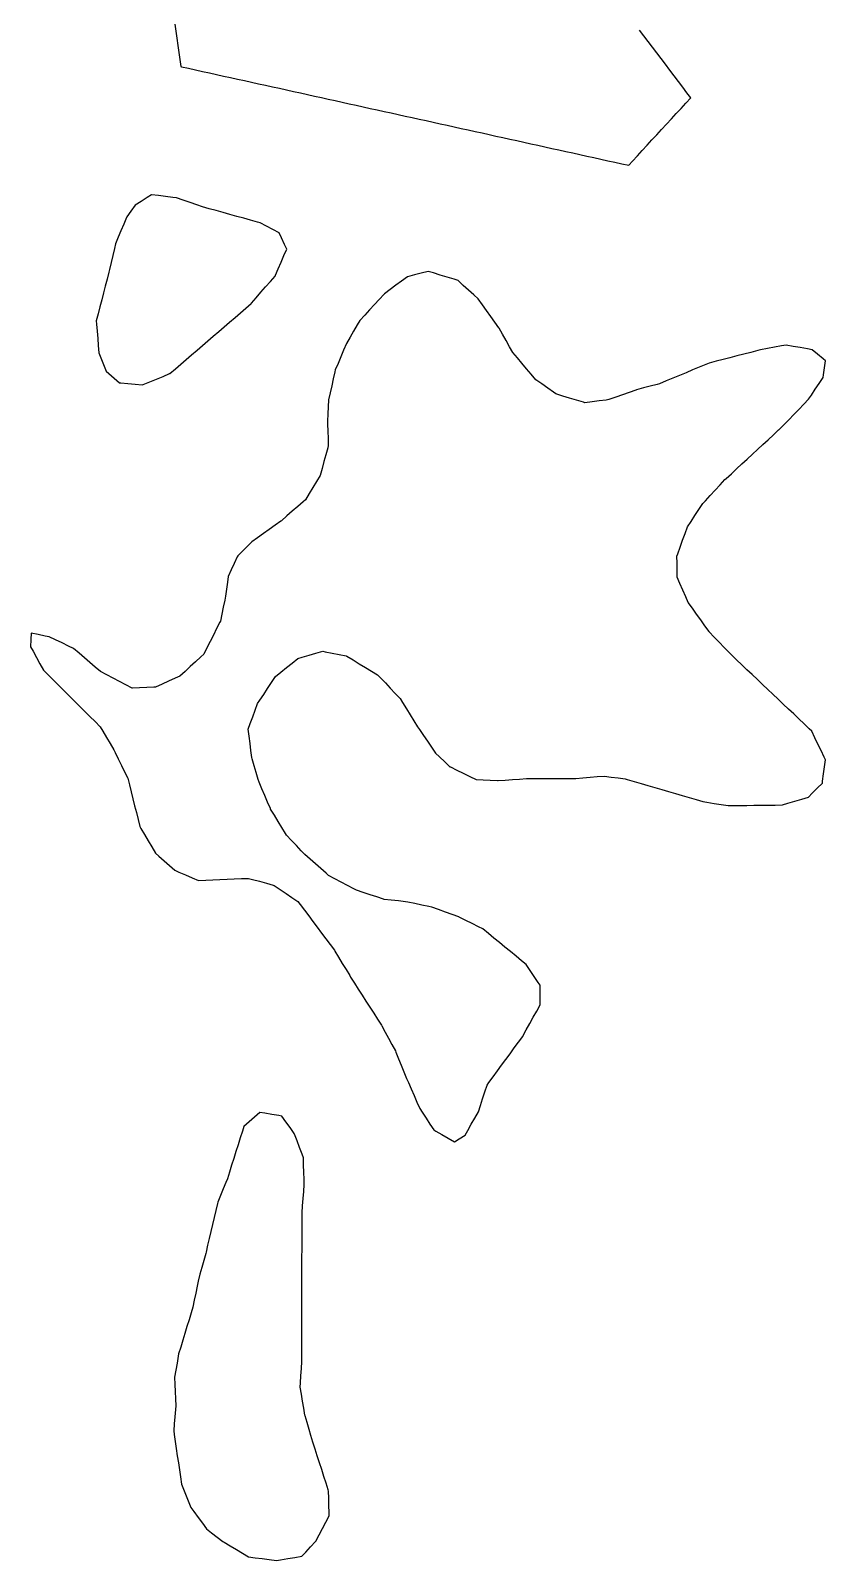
# Model space of a CAD drawing. Header units: millimetres. Extents: x 32 to 3054, y 42 to 5568.
# Drawn here: x 1979.7 to 2090.8, y 1234.6 to 1448.4 of the extents above; entities that cross this region are included whole.
import ezdxf

# ---------------------------------------------------------------- set-up
doc = ezdxf.new("R2010")
doc.units = ezdxf.units.MM
for name, color, linetype in [('ALL_ISLANDS', 7, 'Continuous'), ('OUTLINE_ISLAND_01', 7, 'Continuous'), ('OUTLINE_ISLAND_02', 7, 'Continuous'), ('OUTLINE_ISLAND_19', 7, 'Continuous'), ('OUTLINE_ISLAND_32', 7, 'Continuous')]:
    doc.layers.add(name, color=color, linetype=linetype)

msp = doc.modelspace()

# ---------------------------------------------------------------- linework, layer by layer
at = {"layer": 'ALL_ISLANDS'}
msp.add_lwpolyline([(1999.8713, 1449.3529), (2000.0115, 1448.3628), (2000.1517, 1447.3727), (2000.2919, 1446.3825), (2000.4321, 1445.3924), (2000.5723, 1444.4023), (2000.7125, 1443.4122), (2000.802, 1443.3924), (2001.7786, 1443.1773), (2002.7552, 1442.9621), (2003.7317, 1442.7469), (2004.7083, 1442.5317), (2005.6849, 1442.3166), (2006.6615, 1442.1014), (2007.638, 1441.8862), (2008.6146, 1441.671), (2009.5912, 1441.4558), (2010.5678, 1441.2407), (2011.5443, 1441.0255), (2012.5209, 1440.8103), (2013.4975, 1440.5951), (2014.4741, 1440.3799), (2015.4506, 1440.1648), (2016.4272, 1439.9496), (2017.4038, 1439.7344), (2018.3804, 1439.5192), (2019.3569, 1439.3041), (2020.3335, 1439.0889), (2021.3101, 1438.8737), (2022.2867, 1438.6585), (2023.2632, 1438.4433), (2024.2398, 1438.2282), (2025.2164, 1438.013), (2026.193, 1437.7978), (2027.1695, 1437.5826), (2028.1461, 1437.3675), (2029.1227, 1437.1523), (2030.0993, 1436.9371), (2031.0758, 1436.7219), (2032.0524, 1436.5067), (2033.029, 1436.2916), (2034.0056, 1436.0764), (2034.9821, 1435.8612), (2035.9587, 1435.646), (2036.9353, 1435.4308), (2037.9119, 1435.2157), (2038.8884, 1435.0005), (2039.865, 1434.7853), (2040.8416, 1434.5701), (2041.8182, 1434.355), (2042.7947, 1434.1398), (2043.7713, 1433.9246), (2044.7479, 1433.7094), (2045.7245, 1433.4942), (2046.701, 1433.2791), (2047.6776, 1433.0639), (2048.6542, 1432.8487), (2049.6308, 1432.6335), (2050.6073, 1432.4183), (2051.5839, 1432.2032), (2052.5605, 1431.988), (2053.5371, 1431.7728), (2054.5136, 1431.5576), (2055.4902, 1431.3425), (2056.4668, 1431.1273), (2057.4434, 1430.9121), (2058.4199, 1430.6969), (2059.3965, 1430.4817), (2060.3731, 1430.2666), (2061.3497, 1430.0514), (2062.3262, 1429.8362), (2063.3028, 1429.621), (2063.8481, 1430.2147), (2064.5246, 1430.9512), (2065.2011, 1431.6877), (2065.8775, 1432.4242), (2066.554, 1433.1606), (2067.2304, 1433.8971), (2067.9069, 1434.6336), (2068.5834, 1435.3701), (2069.2598, 1436.1066), (2069.9363, 1436.843), (2070.6127, 1437.5795), (2071.2892, 1438.316), (2071.9657, 1439.0525), (2071.4462, 1439.7415), (2070.8442, 1440.54), (2070.2422, 1441.3385), (2069.6402, 1442.137), (2069.0382, 1442.9355), (2068.4362, 1443.734), (2067.8342, 1444.5325), (2067.2322, 1445.331), (2066.6302, 1446.1295), (2066.0282, 1446.9279), (2065.4262, 1447.7264), (2064.8242, 1448.5249)], dxfattribs=at)
for points in [[(2014.4453, 1420.173), (2013.5604, 1420.6388), (2012.6755, 1421.1045), (2011.7906, 1421.5702), (2011.4115, 1421.6757), (2010.4481, 1421.9436), (2009.4846, 1422.2115), (2008.5212, 1422.4795), (2007.5578, 1422.7474), (2006.5943, 1423.0153), (2005.6309, 1423.2833), (2004.6674, 1423.5512), (2003.704, 1423.8191), (2002.9319, 1424.0853), (2001.9866, 1424.4113), (2001.0412, 1424.7373), (2000.0958, 1425.0632), (1999.5569, 1425.1321), (1998.565, 1425.2589), (1997.5731, 1425.3858), (1996.5811, 1425.5126), (1995.9748, 1425.122), (1995.1341, 1424.5805), (1994.2934, 1424.039), (1993.7146, 1423.2299), (1993.1329, 1422.4165), (1993.0944, 1422.3239), (1992.7108, 1421.4004), (1992.3272, 1420.4769), (1991.9436, 1419.5534), (1991.5601, 1418.6299), (1991.4087, 1417.977), (1991.1828, 1417.0028), (1990.9569, 1416.0287), (1990.7311, 1415.0545), (1990.6326, 1414.6752), (1990.3814, 1413.7073), (1990.1302, 1412.7394), (1989.8789, 1411.7714), (1989.6277, 1410.8035), (1989.3764, 1409.8356), (1989.1252, 1408.8677), (1988.874, 1407.8997), (1988.9132, 1407.41), (1988.9931, 1406.4132), (1989.073, 1405.4164), (1989.1529, 1404.4196), (1989.2328, 1403.4228), (1989.5171, 1402.6913), (1989.8793, 1401.7592), (1990.2415, 1400.8272), (1990.6158, 1400.5092), (1991.378, 1399.8618), (1992.1401, 1399.2144), (1992.3032, 1399.1992), (1993.2989, 1399.1062), (1994.2945, 1399.0131), (1995.2902, 1398.9201), (1995.4287, 1398.977), (1996.3535, 1399.3573), (1997.2784, 1399.7376), (1998.2033, 1400.1179), (1999.1281, 1400.4981), (1999.1716, 1400.5355), (1999.9295, 1401.1879), (2000.6874, 1401.8402), (2001.4454, 1402.4926), (2002.2033, 1403.1449), (2002.9612, 1403.7973), (2003.7191, 1404.4496), (2004.477, 1405.102), (2005.235, 1405.7543), (2005.9929, 1406.4066), (2006.7508, 1407.059), (2007.5087, 1407.7113), (2008.2666, 1408.3637), (2009.0246, 1409.016), (2009.7825, 1409.6684), (2010.5404, 1410.3207), (2010.579, 1410.365), (2011.2363, 1411.1186), (2011.8936, 1411.8722), (2012.5509, 1412.6259), (2013.2082, 1413.3795), (2013.8655, 1414.1331), (2013.9126, 1414.2411), (2014.3125, 1415.1577), (2014.7123, 1416.0743), (2015.1122, 1416.9909), (2015.512, 1417.9075), (2015.2022, 1418.5655), (2014.7762, 1419.4703)], [(2035.2734, 1414.798), (2034.3058, 1414.5456), (2033.3382, 1414.2932), (2032.3706, 1414.0408), (2032.3646, 1414.0364), (2031.5598, 1413.4429), (2030.755, 1412.8494), (2029.9502, 1412.2558), (2029.1454, 1411.6623), (2029.1066, 1411.6202), (2028.4286, 1410.8851), (2027.7507, 1410.15), (2027.0727, 1409.4149), (2026.3947, 1408.6798), (2025.7168, 1407.9447), (2025.3511, 1407.3173), (2024.8475, 1406.4533), (2024.344, 1405.5894), (2023.8404, 1404.7254), (2023.8321, 1404.7056), (2023.4449, 1403.7837), (2023.0576, 1402.8617), (2022.6704, 1401.9397), (2022.2832, 1401.0177), (2022.2215, 1400.7458), (2022.0002, 1399.7706), (2021.7789, 1398.7954), (2021.5577, 1397.8201), (2021.3364, 1396.8449), (2021.2888, 1395.8661), (2021.2403, 1394.8673), (2021.1918, 1393.8685), (2021.2065, 1393.4398), (2021.2406, 1392.4404), (2021.2748, 1391.441), (2021.309, 1390.4416), (2021.222, 1390.1246), (2020.9572, 1389.1603), (2020.6924, 1388.196), (2020.4276, 1387.2317), (2020.1628, 1386.2674), (2019.657, 1385.4336), (2019.1384, 1384.5786), (2018.6197, 1383.7236), (2018.1011, 1382.8686), (2017.7793, 1382.5856), (2017.0286, 1381.925), (2016.2778, 1381.2645), (2015.527, 1380.6039), (2014.7762, 1379.9434), (2014.6851, 1379.8785), (2013.8706, 1379.2985), (2013.056, 1378.7185), (2012.2414, 1378.1384), (2011.4268, 1377.5584), (2010.6122, 1376.9783), (2010.0712, 1376.4494), (2009.3561, 1375.7503), (2008.641, 1375.0513), (2008.5613, 1374.8779), (2008.1436, 1373.9693), (2007.7259, 1373.0607), (2007.3081, 1372.1522), (2007.2046, 1371.3637), (2007.0745, 1370.3722), (2006.9443, 1369.3807), (2006.8303, 1368.8344), (2006.6261, 1367.8555), (2006.4219, 1366.8766), (2006.2176, 1365.8977), (2006.1439, 1365.7511), (2005.6948, 1364.8576), (2005.2457, 1363.9642), (2004.7965, 1363.0707), (2004.3474, 1362.1772), (2003.8983, 1361.2838), (2003.4938, 1360.9137), (2002.756, 1360.2387), (2002.0182, 1359.5637), (2001.2803, 1358.8887), (2000.5425, 1358.2137), (1999.8881, 1357.9132), (1998.9793, 1357.496), (1998.0706, 1357.0787), (1997.1618, 1356.6615), (1996.9202, 1356.653), (1995.9209, 1356.6178), (1994.9215, 1356.5825), (1993.9221, 1356.5473), (1993.902, 1356.5576), (1993.0128, 1357.0151), (1992.1236, 1357.4726), (1991.2344, 1357.9301), (1990.3452, 1358.3876), (1989.456, 1358.8451), (1988.7323, 1359.4718), (1987.9764, 1360.1265), (1987.2205, 1360.7812), (1986.4646, 1361.4359), (1985.7087, 1362.0906), (1984.9884, 1362.4298), (1984.0837, 1362.856), (1983.179, 1363.2821), (1982.2744, 1363.7082), (1981.744, 1363.8166), (1980.7643, 1364.0169), (1979.7846, 1364.2173), (1979.7399, 1363.3294), (1979.6896, 1362.3307), (1980.0372, 1361.6946), (1980.5168, 1360.8171), (1980.9964, 1359.9396), (1981.476, 1359.0621), (1981.618, 1358.9205), (1982.3259, 1358.2141), (1983.0338, 1357.5078), (1983.7417, 1356.8015), (1984.4495, 1356.0952), (1985.1574, 1355.3888), (1985.8653, 1354.6825), (1986.5732, 1353.9762), (1987.2811, 1353.2699), (1987.989, 1352.5635), (1988.6969, 1351.8572), (1989.4048, 1351.1509), (1989.7839, 1350.5108), (1990.2936, 1349.6505), (1990.8033, 1348.7901), (1991.313, 1347.9298), (1991.504, 1347.5403), (1991.9442, 1346.6424), (1992.3844, 1345.7445), (1992.8247, 1344.8466), (1993.2649, 1343.9487), (1993.4994, 1343.0148), (1993.7429, 1342.0449), (1993.9864, 1341.075), (1994.23, 1340.1051), (1994.4735, 1339.1353), (1994.717, 1338.1654), (1994.9605, 1337.1955), (1995.116, 1336.9291), (1995.62, 1336.0654), (1996.124, 1335.2018), (1996.6281, 1334.3381), (1997.1321, 1333.4744), (1997.6151, 1333.0511), (1998.3672, 1332.392), (1999.1192, 1331.7329), (1999.8713, 1331.0738), (2000.427, 1330.8335), (2001.3449, 1330.4366), (2002.2627, 1330.0396), (2003.1806, 1329.6427), (2004.1678, 1329.6869), (2005.1668, 1329.7316), (2006.1658, 1329.7763), (2007.1648, 1329.821), (2008.1638, 1329.8657), (2009.1629, 1329.9104), (2010.1619, 1329.9551), (2010.7213, 1329.804), (2011.6867, 1329.5433), (2012.6521, 1329.2825), (2013.6175, 1329.0218), (2013.7359, 1328.9426), (2014.5672, 1328.3868), (2015.3985, 1327.8309), (2016.2298, 1327.2751), (2017.0611, 1326.7192), (2017.3667, 1326.3113), (2017.9662, 1325.511), (2018.5657, 1324.7106), (2019.1653, 1323.9103), (2019.7648, 1323.1099), (2020.3643, 1322.3096), (2020.9639, 1321.5092), (2021.5634, 1320.7089), (2022.1629, 1319.9086), (2022.2374, 1319.7846), (2022.7521, 1318.9272), (2023.2667, 1318.0698), (2023.7814, 1317.2124), (2024.2961, 1316.3551), (2024.4211, 1316.1595), (2024.9597, 1315.3169), (2025.4983, 1314.4743), (2026.0369, 1313.6318), (2026.5755, 1312.7892), (2027.1141, 1311.9466), (2027.6527, 1311.1041), (2028.1913, 1310.2615), (2028.7299, 1309.4189), (2028.7671, 1309.3505), (2029.2454, 1308.4723), (2029.7237, 1307.5942), (2030.202, 1306.716), (2030.6803, 1305.8378), (2030.7471, 1305.6744), (2031.1255, 1304.7487), (2031.5039, 1303.8231), (2031.8823, 1302.8974), (2032.2608, 1301.9718), (2032.4951, 1301.4361), (2032.8958, 1300.5199), (2033.2965, 1299.6037), (2033.6973, 1298.6875), (2034.098, 1297.7713), (2034.4177, 1297.2853), (2034.9672, 1296.4498), (2035.5167, 1295.6143), (2036.0662, 1294.7788), (2036.3293, 1294.6282), (2037.1971, 1294.1314), (2038.0649, 1293.6345), (2038.9328, 1293.1377), (2039.5838, 1293.5395), (2040.4347, 1294.0648), (2040.8055, 1294.7156), (2041.3005, 1295.5845), (2041.7955, 1296.4534), (2042.2905, 1297.3223), (2042.5752, 1298.2015), (2042.8833, 1299.1528), (2043.1914, 1300.1042), (2043.4995, 1301.0555), (2043.7598, 1301.4115), (2044.35, 1302.2187), (2044.9403, 1303.0259), (2045.5305, 1303.8331), (2046.1208, 1304.6404), (2046.711, 1305.4476), (2047.3013, 1306.2548), (2047.8915, 1307.062), (2048.4818, 1307.8692), (2048.5025, 1307.9066), (2048.9889, 1308.7803), (2049.4753, 1309.6541), (2049.9617, 1310.5278), (2050.4481, 1311.4016), (2050.9345, 1312.2753), (2050.9254, 1313.0121), (2050.9131, 1314.012), (2050.9008, 1315.012), (2050.633, 1315.4142), (2050.0787, 1316.2465), (2049.5244, 1317.0788), (2048.9701, 1317.9111), (2048.3245, 1318.4411), (2047.5515, 1319.0755), (2046.7786, 1319.71), (2046.0056, 1320.3444), (2045.2327, 1320.9789), (2044.4597, 1321.6134), (2043.6868, 1322.2478), (2042.9138, 1322.8823), (2042.3082, 1323.1845), (2041.4134, 1323.631), (2040.5186, 1324.0776), (2039.6238, 1324.5241), (2039.5486, 1324.5515), (2038.6092, 1324.8941), (2037.6697, 1325.2367), (2036.7302, 1325.5794), (2035.7908, 1325.922), (2035.3513, 1326.0155), (2034.3732, 1326.2236), (2033.395, 1326.4317), (2032.4169, 1326.6398), (2032.1048, 1326.6754), (2031.1113, 1326.7887), (2030.1177, 1326.902), (2029.1242, 1327.0153), (2029.0399, 1327.0428), (2028.0892, 1327.3531), (2027.1386, 1327.6634), (2026.188, 1327.9737), (2025.2373, 1328.284), (2024.8621, 1328.485), (2023.9806, 1328.9572), (2023.0991, 1329.4294), (2022.2176, 1329.9016), (2021.3361, 1330.3738), (2021.019, 1330.6546), (2020.2704, 1331.3176), (2019.5217, 1331.9806), (2018.7731, 1332.6436), (2018.0245, 1333.3066), (2017.5365, 1333.8173), (2016.8456, 1334.5403), (2016.1547, 1335.2632), (2015.4638, 1335.9862), (2015.3304, 1336.2038), (2014.8078, 1337.0564), (2014.2852, 1337.9089), (2013.7626, 1338.7615), (2013.24, 1339.6141), (2013.2041, 1339.6991), (2012.8148, 1340.6202), (2012.4254, 1341.5413), (2012.036, 1342.4623), (2011.6467, 1343.3834), (2011.5239, 1343.7876), (2011.2334, 1344.7445), (2010.9428, 1345.7013), (2010.6522, 1346.6582), (2010.6284, 1346.8368), (2010.4964, 1347.8281), (2010.3645, 1348.8193), (2010.2325, 1349.8106), (2010.1005, 1350.8018), (2010.3883, 1351.5807), (2010.7348, 1352.5187), (2011.0813, 1353.4568), (2011.4279, 1354.3948), (2011.7218, 1354.839), (2012.2737, 1355.6729), (2012.8256, 1356.5068), (2013.3775, 1357.3407), (2013.9295, 1358.1746), (2014.6926, 1358.787), (2015.4725, 1359.4129), (2016.2524, 1360.0388), (2017.0323, 1360.6647), (2017.6611, 1360.8509), (2018.62, 1361.1348), (2019.5788, 1361.4186), (2020.5377, 1361.7025), (2020.8778, 1361.6352), (2021.8588, 1361.441), (2022.8397, 1361.2467), (2023.8207, 1361.0525), (2023.917, 1360.9943), (2024.7729, 1360.4773), (2025.6288, 1359.9602), (2026.4848, 1359.4431), (2027.3407, 1358.926), (2028.1966, 1358.4089), (2028.5963, 1357.9863), (2029.2834, 1357.2597), (2029.9705, 1356.5332), (2030.6576, 1355.8066), (2031.3447, 1355.08), (2031.6923, 1354.5186), (2032.2187, 1353.6684), (2032.7452, 1352.8182), (2033.2717, 1351.968), (2033.7981, 1351.1178), (2034.0429, 1350.7629), (2034.6107, 1349.9398), (2035.1786, 1349.1166), (2035.7464, 1348.2935), (2036.3142, 1347.4703), (2036.8643, 1346.9424), (2037.5859, 1346.25), (2038.3074, 1345.5577), (2038.3823, 1345.5208), (2039.2799, 1345.0799), (2040.1774, 1344.6389), (2041.0749, 1344.198), (2041.9725, 1343.757), (2042.9496, 1343.7123), (2043.9486, 1343.6666), (2044.9476, 1343.6209), (2045.0385, 1343.627), (2046.0364, 1343.6932), (2047.0342, 1343.7595), (2048.032, 1343.8257), (2049.0298, 1343.892), (2049.676, 1343.894), (2050.676, 1343.8972), (2051.6759, 1343.9003), (2052.6759, 1343.9035), (2053.6759, 1343.9067), (2054.6759, 1343.9098), (2055.6759, 1343.913), (2055.9137, 1343.9318), (2056.9106, 1344.0104), (2057.9075, 1344.089), (2058.9044, 1344.1676), (2059.9014, 1344.2463), (2060.8288, 1344.1174), (2061.8193, 1343.9798), (2062.8098, 1343.8422), (2063.1085, 1343.7551), (2064.0685, 1343.475), (2065.0285, 1343.1949), (2065.9885, 1342.9149), (2066.9484, 1342.6348), (2067.9084, 1342.3548), (2068.8684, 1342.0747), (2069.8284, 1341.7946), (2070.7884, 1341.5146), (2071.7484, 1341.2345), (2072.7083, 1340.9545), (2073.6683, 1340.6744), (2074.2385, 1340.5842), (2075.2263, 1340.4279), (2076.214, 1340.2716), (2077.2017, 1340.1153), (2077.7969, 1340.1233), (2078.7968, 1340.1367), (2079.7967, 1340.1502), (2080.7966, 1340.1636), (2081.7965, 1340.1771), (2082.7964, 1340.1905), (2083.7963, 1340.204), (2084.7962, 1340.2174), (2085.5658, 1340.4505), (2086.5229, 1340.7404), (2087.48, 1341.0302), (2088.437, 1341.3201), (2088.96, 1341.8416), (2089.668, 1342.5477), (2090.3761, 1343.2539), (2090.4145, 1343.5525), (2090.5419, 1344.5444), (2090.6693, 1345.5362), (2090.7966, 1346.5281), (2090.618, 1346.9044), (2090.189, 1347.8077), (2089.76, 1348.711), (2089.3311, 1349.6144), (2088.9021, 1350.5177), (2088.5398, 1350.8612), (2087.8142, 1351.5493), (2087.0885, 1352.2374), (2086.3629, 1352.9254), (2085.6373, 1353.6135), (2084.9116, 1354.3016), (2084.186, 1354.9897), (2083.4603, 1355.6777), (2082.7347, 1356.3658), (2082.0091, 1357.0539), (2081.2834, 1357.742), (2080.5578, 1358.4301), (2079.8322, 1359.1181), (2079.1065, 1359.8062), (2078.3809, 1360.4943), (2077.6553, 1361.1824), (2077.3344, 1361.5159), (2076.641, 1362.2366), (2075.9477, 1362.9572), (2075.2544, 1363.6778), (2074.5611, 1364.3985), (2074.529, 1364.4434), (2073.9477, 1365.2571), (2073.3664, 1366.0707), (2072.7851, 1366.8844), (2072.2037, 1367.6981), (2071.6224, 1368.5118), (2071.2694, 1369.3214), (2070.8696, 1370.2381), (2070.4699, 1371.1547), (2070.0702, 1372.0714), (2070.0631, 1373.0029), (2070.0555, 1374.0029), (2070.0479, 1375.0028), (2070.1635, 1375.3241), (2070.5022, 1376.265), (2070.8409, 1377.2059), (2071.1796, 1378.1469), (2071.5182, 1379.0878), (2072.009, 1379.8335), (2072.5588, 1380.6688), (2073.1085, 1381.5041), (2073.6583, 1382.3395), (2074.0309, 1382.7428), (2074.7096, 1383.4773), (2075.3882, 1384.2118), (2076.0669, 1384.9462), (2076.7455, 1385.6807), (2076.9173, 1385.8394), (2077.6518, 1386.5179), (2078.3864, 1387.1964), (2079.121, 1387.8749), (2079.8556, 1388.5535), (2080.5901, 1389.232), (2081.3247, 1389.9105), (2082.0593, 1390.589), (2082.7939, 1391.2676), (2083.5284, 1391.9461), (2084.263, 1392.6246), (2084.2683, 1392.63), (2084.9665, 1393.3459), (2085.6646, 1394.0619), (2086.3628, 1394.7778), (2087.061, 1395.4937), (2087.7591, 1396.2097), (2088.4573, 1396.9256), (2088.8311, 1397.4824), (2089.3885, 1398.3126), (2089.9459, 1399.1428), (2090.5033, 1399.9731), (2090.5462, 1400.3108), (2090.672, 1401.3029), (2090.7978, 1402.295), (2090.4762, 1402.5621), (2089.707, 1403.201), (2088.9377, 1403.84), (2088.274, 1403.9597), (2087.2899, 1404.1373), (2086.3058, 1404.3149), (2085.3217, 1404.4925), (2084.6679, 1404.3708), (2083.6848, 1404.1879), (2082.7017, 1404.0049), (2081.7185, 1403.8219), (2081.331, 1403.7227), (2080.3623, 1403.4746), (2079.3935, 1403.2266), (2078.4248, 1402.9785), (2077.456, 1402.7305), (2076.4873, 1402.4824), (2075.5185, 1402.2343), (2074.5498, 1401.9863), (2074.0802, 1401.7901), (2073.1574, 1401.4047), (2072.2347, 1401.0193), (2071.3119, 1400.6339), (2070.3892, 1400.2485), (2069.4664, 1399.863), (2068.5437, 1399.4776), (2067.6209, 1399.0922), (2067.2845, 1399.0033), (2066.3176, 1398.7478), (2065.3508, 1398.4924), (2064.384, 1398.2369), (2064.311, 1398.2108), (2063.3694, 1397.8743), (2062.4277, 1397.5377), (2061.486, 1397.2011), (2060.5444, 1396.8646), (2060.1632, 1396.8142), (2059.1719, 1396.6831), (2058.1805, 1396.552), (2057.1891, 1396.421), (2056.958, 1396.4917), (2056.0017, 1396.7843), (2055.0455, 1397.077), (2054.0893, 1397.3696), (2053.1331, 1397.6622), (2052.7933, 1397.9014), (2051.9757, 1398.4772), (2051.158, 1399.0529), (2050.3404, 1399.6287), (2050.3184, 1399.6547), (2049.6729, 1400.4184), (2049.0274, 1401.1822), (2048.3819, 1401.9459), (2047.7364, 1402.7097), (2047.0909, 1403.4734), (2046.6447, 1404.2635), (2046.153, 1405.1343), (2045.6612, 1406.005), (2045.1695, 1406.8758), (2045.1674, 1406.8788), (2044.5874, 1407.6934), (2044.0074, 1408.508), (2043.4274, 1409.3226), (2042.8474, 1410.1373), (2042.2674, 1410.9519), (2041.6638, 1411.4992), (2040.9229, 1412.1708), (2040.1821, 1412.8425), (2039.4412, 1413.5142), (2038.8784, 1413.6875), (2037.9227, 1413.9819), (2036.9671, 1414.2763), (2036.0114, 1414.5707)], [(2011.7578, 1297.2202), (2011.0021, 1296.5652), (2010.2465, 1295.9103), (2009.4908, 1295.2553), (2009.2918, 1294.6199), (2008.9929, 1293.6656), (2008.6939, 1292.7113), (2008.395, 1291.7571), (2008.0961, 1290.8028), (2007.7972, 1289.8485), (2007.4983, 1288.8942), (2007.1994, 1287.9399), (2007.0015, 1287.4634), (2006.6181, 1286.5398), (2006.2346, 1285.6163), (2005.8511, 1284.6928), (2005.8064, 1284.5015), (2005.5791, 1283.5276), (2005.3518, 1282.5538), (2005.1245, 1281.58), (2004.8972, 1280.6062), (2004.6699, 1279.6323), (2004.4426, 1278.6585), (2004.2153, 1277.6847), (2004.1647, 1277.5014), (2003.8985, 1276.5375), (2003.6323, 1275.5736), (2003.3661, 1274.6097), (2003.0999, 1273.6458), (2002.9624, 1272.9467), (2002.7694, 1271.9655), (2002.5764, 1270.9843), (2002.3834, 1270.0031), (2002.1383, 1269.2048), (2001.8448, 1268.2489), (2001.5514, 1267.2929), (2001.2579, 1266.3369), (2000.9644, 1265.3809), (2000.671, 1264.425), (2000.3775, 1263.469), (2000.3297, 1263.1869), (2000.1626, 1262.201), (1999.9955, 1261.215), (1999.8284, 1260.2291), (1999.829, 1260.2128), (1999.8671, 1259.2135), (1999.9053, 1258.2142), (1999.9434, 1257.215), (1999.9815, 1256.2157), (1999.9408, 1255.7014), (1999.8619, 1254.7045), (1999.783, 1253.7077), (1999.7041, 1252.7108), (1999.7741, 1252.2236), (1999.9165, 1251.2338), (2000.0589, 1250.2439), (2000.2012, 1249.2541), (2000.3436, 1248.2643), (2000.486, 1247.2745), (2000.6283, 1246.2847), (2000.7707, 1245.2949), (2000.9629, 1244.818), (2001.3369, 1243.8905), (2001.7108, 1242.9631), (2002.0847, 1242.0356), (2002.5209, 1241.4431), (2003.1138, 1240.6378), (2003.7066, 1239.8325), (2004.2994, 1239.0272), (2004.9983, 1238.4831), (2005.7874, 1237.8688), (2006.5765, 1237.2545), (2006.7321, 1237.1619), (2007.5916, 1236.6507), (2008.451, 1236.1395), (2009.3105, 1235.6283), (2010.17, 1235.1171), (2011.0739, 1235.001), (2012.0658, 1234.8736), (2013.0576, 1234.7461), (2014.0495, 1234.6187), (2014.6423, 1234.7168), (2015.6289, 1234.8799), (2016.6155, 1235.0431), (2017.6021, 1235.2063), (2018.1459, 1235.7856), (2018.8304, 1236.5148), (2019.5148, 1237.2439), (2019.5442, 1237.2992), (2020.0143, 1238.1818), (2020.4844, 1239.0644), (2020.9545, 1239.9471), (2021.4246, 1240.8297), (2021.4142, 1241.3119), (2021.3928, 1242.3116), (2021.3714, 1243.3114), (2021.3499, 1244.3112), (2021.3006, 1244.4645), (2020.9946, 1245.4165), (2020.6885, 1246.3685), (2020.3825, 1247.3205), (2020.0764, 1248.2726), (2019.7704, 1249.2246), (2019.4644, 1250.1766), (2019.1583, 1251.1286), (2018.8523, 1252.0806), (2018.6124, 1252.9167), (2018.3366, 1253.8779), (2018.0608, 1254.8391), (2018.0488, 1254.9093), (2017.8793, 1255.8949), (2017.7098, 1256.8804), (2017.5403, 1257.8659), (2017.3708, 1258.8515), (2017.4104, 1259.4364), (2017.4778, 1260.4341), (2017.5452, 1261.4318), (2017.6126, 1262.4295), (2017.6133, 1263.0717), (2017.6144, 1264.0717), (2017.6156, 1265.0717), (2017.6167, 1266.0717), (2017.6178, 1267.0717), (2017.6189, 1268.0717), (2017.62, 1269.0717), (2017.6212, 1270.0717), (2017.6223, 1271.0717), (2017.6234, 1272.0717), (2017.6245, 1273.0717), (2017.6256, 1274.0717), (2017.6268, 1275.0717), (2017.6279, 1276.0717), (2017.629, 1277.0717), (2017.6301, 1278.0717), (2017.6313, 1279.0717), (2017.6324, 1280.0717), (2017.6335, 1281.0717), (2017.6346, 1282.0717), (2017.6357, 1283.0717), (2017.645, 1283.1924), (2017.7212, 1284.1895), (2017.7974, 1285.1866), (2017.8736, 1286.1837), (2017.9498, 1287.1808), (2017.9254, 1287.8822), (2017.8905, 1288.8816), (2017.8557, 1289.881), (2017.8208, 1290.8804), (2017.6349, 1291.3861), (2017.2898, 1292.3247), (2016.9448, 1293.2633), (2016.5997, 1294.2019), (2016.5353, 1294.2921), (2015.9544, 1295.106), (2015.3734, 1295.9199), (2014.7924, 1296.7339), (2014.395, 1296.7976), (2013.4076, 1296.9558), (2012.4201, 1297.114)]]:
    msp.add_lwpolyline(points, close=True, dxfattribs=at)
at = {"layer": 'OUTLINE_ISLAND_01'}
msp.add_lwpolyline([(1999.8713, 1449.3529), (2000.0115, 1448.3628), (2000.1517, 1447.3727), (2000.2919, 1446.3825), (2000.4321, 1445.3924), (2000.5723, 1444.4023), (2000.7125, 1443.4122), (2000.802, 1443.3924), (2001.7786, 1443.1773), (2002.7552, 1442.9621), (2003.7317, 1442.7469), (2004.7083, 1442.5317), (2005.6849, 1442.3166), (2006.6615, 1442.1014), (2007.638, 1441.8862), (2008.6146, 1441.671), (2009.5912, 1441.4558), (2010.5678, 1441.2407), (2011.5443, 1441.0255), (2012.5209, 1440.8103), (2013.4975, 1440.5951), (2014.4741, 1440.3799), (2015.4506, 1440.1648), (2016.4272, 1439.9496), (2017.4038, 1439.7344), (2018.3804, 1439.5192), (2019.3569, 1439.3041), (2020.3335, 1439.0889), (2021.3101, 1438.8737), (2022.2867, 1438.6585), (2023.2632, 1438.4433), (2024.2398, 1438.2282), (2025.2164, 1438.013), (2026.193, 1437.7978), (2027.1695, 1437.5826), (2028.1461, 1437.3675), (2029.1227, 1437.1523), (2030.0993, 1436.9371), (2031.0758, 1436.7219), (2032.0524, 1436.5067), (2033.029, 1436.2916), (2034.0056, 1436.0764), (2034.9821, 1435.8612), (2035.9587, 1435.646), (2036.9353, 1435.4308), (2037.9119, 1435.2157), (2038.8884, 1435.0005), (2039.865, 1434.7853), (2040.8416, 1434.5701), (2041.8182, 1434.355), (2042.7947, 1434.1398), (2043.7713, 1433.9246), (2044.7479, 1433.7094), (2045.7245, 1433.4942), (2046.701, 1433.2791), (2047.6776, 1433.0639), (2048.6542, 1432.8487), (2049.6308, 1432.6335), (2050.6073, 1432.4183), (2051.5839, 1432.2032), (2052.5605, 1431.988), (2053.5371, 1431.7728), (2054.5136, 1431.5576), (2055.4902, 1431.3425), (2056.4668, 1431.1273), (2057.4434, 1430.9121), (2058.4199, 1430.6969), (2059.3965, 1430.4817), (2060.3731, 1430.2666), (2061.3497, 1430.0514), (2062.3262, 1429.8362), (2063.3028, 1429.621), (2063.8481, 1430.2147), (2064.5246, 1430.9512), (2065.2011, 1431.6877), (2065.8775, 1432.4242), (2066.554, 1433.1606), (2067.2304, 1433.8971), (2067.9069, 1434.6336), (2068.5834, 1435.3701), (2069.2598, 1436.1066), (2069.9363, 1436.843), (2070.6127, 1437.5795), (2071.2892, 1438.316), (2071.9657, 1439.0525), (2071.4462, 1439.7415), (2070.8442, 1440.54), (2070.2422, 1441.3385), (2069.6402, 1442.137), (2069.0382, 1442.9355), (2068.4362, 1443.734), (2067.8342, 1444.5325), (2067.2322, 1445.331), (2066.6302, 1446.1295), (2066.0282, 1446.9279), (2065.4262, 1447.7264), (2064.8242, 1448.5249)], dxfattribs=at)
at = {"layer": 'OUTLINE_ISLAND_02'}
msp.add_lwpolyline([(2035.2734, 1414.798), (2034.3058, 1414.5456), (2033.3382, 1414.2932), (2032.3706, 1414.0408), (2032.3646, 1414.0364), (2031.5598, 1413.4429), (2030.755, 1412.8494), (2029.9502, 1412.2558), (2029.1454, 1411.6623), (2029.1066, 1411.6202), (2028.4286, 1410.8851), (2027.7507, 1410.15), (2027.0727, 1409.4149), (2026.3947, 1408.6798), (2025.7168, 1407.9447), (2025.3511, 1407.3173), (2024.8475, 1406.4533), (2024.344, 1405.5894), (2023.8404, 1404.7254), (2023.8321, 1404.7056), (2023.4449, 1403.7837), (2023.0576, 1402.8617), (2022.6704, 1401.9397), (2022.2832, 1401.0177), (2022.2215, 1400.7458), (2022.0002, 1399.7706), (2021.7789, 1398.7954), (2021.5577, 1397.8201), (2021.3364, 1396.8449), (2021.2888, 1395.8661), (2021.2403, 1394.8673), (2021.1918, 1393.8685), (2021.2065, 1393.4398), (2021.2406, 1392.4404), (2021.2748, 1391.441), (2021.309, 1390.4416), (2021.222, 1390.1246), (2020.9572, 1389.1603), (2020.6924, 1388.196), (2020.4276, 1387.2317), (2020.1628, 1386.2674), (2019.657, 1385.4336), (2019.1384, 1384.5786), (2018.6197, 1383.7236), (2018.1011, 1382.8686), (2017.7793, 1382.5856), (2017.0286, 1381.925), (2016.2778, 1381.2645), (2015.527, 1380.6039), (2014.7762, 1379.9434), (2014.6851, 1379.8785), (2013.8706, 1379.2985), (2013.056, 1378.7185), (2012.2414, 1378.1384), (2011.4268, 1377.5584), (2010.6122, 1376.9783), (2010.0712, 1376.4494), (2009.3561, 1375.7503), (2008.641, 1375.0513), (2008.5613, 1374.8779), (2008.1436, 1373.9693), (2007.7259, 1373.0607), (2007.3081, 1372.1522), (2007.2046, 1371.3637), (2007.0745, 1370.3722), (2006.9443, 1369.3807), (2006.8303, 1368.8344), (2006.6261, 1367.8555), (2006.4219, 1366.8766), (2006.2176, 1365.8977), (2006.1439, 1365.7511), (2005.6948, 1364.8576), (2005.2457, 1363.9642), (2004.7965, 1363.0707), (2004.3474, 1362.1772), (2003.8983, 1361.2838), (2003.4938, 1360.9137), (2002.756, 1360.2387), (2002.0182, 1359.5637), (2001.2803, 1358.8887), (2000.5425, 1358.2137), (1999.8881, 1357.9132), (1998.9793, 1357.496), (1998.0706, 1357.0787), (1997.1618, 1356.6615), (1996.9202, 1356.653), (1995.9209, 1356.6178), (1994.9215, 1356.5825), (1993.9221, 1356.5473), (1993.902, 1356.5576), (1993.0128, 1357.0151), (1992.1236, 1357.4726), (1991.2344, 1357.9301), (1990.3452, 1358.3876), (1989.456, 1358.8451), (1988.7323, 1359.4718), (1987.9764, 1360.1265), (1987.2205, 1360.7812), (1986.4646, 1361.4359), (1985.7087, 1362.0906), (1984.9884, 1362.4298), (1984.0837, 1362.856), (1983.179, 1363.2821), (1982.2744, 1363.7082), (1981.744, 1363.8166), (1980.7643, 1364.0169), (1979.7846, 1364.2173), (1979.7399, 1363.3294), (1979.6896, 1362.3307), (1980.0372, 1361.6946), (1980.5168, 1360.8171), (1980.9964, 1359.9396), (1981.476, 1359.0621), (1981.618, 1358.9205), (1982.3259, 1358.2141), (1983.0338, 1357.5078), (1983.7417, 1356.8015), (1984.4495, 1356.0952), (1985.1574, 1355.3888), (1985.8653, 1354.6825), (1986.5732, 1353.9762), (1987.2811, 1353.2699), (1987.989, 1352.5635), (1988.6969, 1351.8572), (1989.4048, 1351.1509), (1989.7839, 1350.5108), (1990.2936, 1349.6505), (1990.8033, 1348.7901), (1991.313, 1347.9298), (1991.504, 1347.5403), (1991.9442, 1346.6424), (1992.3844, 1345.7445), (1992.8247, 1344.8466), (1993.2649, 1343.9487), (1993.4994, 1343.0148), (1993.7429, 1342.0449), (1993.9864, 1341.075), (1994.23, 1340.1051), (1994.4735, 1339.1353), (1994.717, 1338.1654), (1994.9605, 1337.1955), (1995.116, 1336.9291), (1995.62, 1336.0654), (1996.124, 1335.2018), (1996.6281, 1334.3381), (1997.1321, 1333.4744), (1997.6151, 1333.0511), (1998.3672, 1332.392), (1999.1192, 1331.7329), (1999.8713, 1331.0738), (2000.427, 1330.8335), (2001.3449, 1330.4366), (2002.2627, 1330.0396), (2003.1806, 1329.6427), (2004.1678, 1329.6869), (2005.1668, 1329.7316), (2006.1658, 1329.7763), (2007.1648, 1329.821), (2008.1638, 1329.8657), (2009.1629, 1329.9104), (2010.1619, 1329.9551), (2010.7213, 1329.804), (2011.6867, 1329.5433), (2012.6521, 1329.2825), (2013.6175, 1329.0218), (2013.7359, 1328.9426), (2014.5672, 1328.3868), (2015.3985, 1327.8309), (2016.2298, 1327.2751), (2017.0611, 1326.7192), (2017.3667, 1326.3113), (2017.9662, 1325.511), (2018.5657, 1324.7106), (2019.1653, 1323.9103), (2019.7648, 1323.1099), (2020.3643, 1322.3096), (2020.9639, 1321.5092), (2021.5634, 1320.7089), (2022.1629, 1319.9086), (2022.2374, 1319.7846), (2022.7521, 1318.9272), (2023.2667, 1318.0698), (2023.7814, 1317.2124), (2024.2961, 1316.3551), (2024.4211, 1316.1595), (2024.9597, 1315.3169), (2025.4983, 1314.4743), (2026.0369, 1313.6318), (2026.5755, 1312.7892), (2027.1141, 1311.9466), (2027.6527, 1311.1041), (2028.1913, 1310.2615), (2028.7299, 1309.4189), (2028.7671, 1309.3505), (2029.2454, 1308.4723), (2029.7237, 1307.5942), (2030.202, 1306.716), (2030.6803, 1305.8378), (2030.7471, 1305.6744), (2031.1255, 1304.7487), (2031.5039, 1303.8231), (2031.8823, 1302.8974), (2032.2608, 1301.9718), (2032.4951, 1301.4361), (2032.8958, 1300.5199), (2033.2965, 1299.6037), (2033.6973, 1298.6875), (2034.098, 1297.7713), (2034.4177, 1297.2853), (2034.9672, 1296.4498), (2035.5167, 1295.6143), (2036.0662, 1294.7788), (2036.3293, 1294.6282), (2037.1971, 1294.1314), (2038.0649, 1293.6345), (2038.9328, 1293.1377), (2039.5838, 1293.5395), (2040.4347, 1294.0648), (2040.8055, 1294.7156), (2041.3005, 1295.5845), (2041.7955, 1296.4534), (2042.2905, 1297.3223), (2042.5752, 1298.2015), (2042.8833, 1299.1528), (2043.1914, 1300.1042), (2043.4995, 1301.0555), (2043.7598, 1301.4115), (2044.35, 1302.2187), (2044.9403, 1303.0259), (2045.5305, 1303.8331), (2046.1208, 1304.6404), (2046.711, 1305.4476), (2047.3013, 1306.2548), (2047.8915, 1307.062), (2048.4818, 1307.8692), (2048.5025, 1307.9066), (2048.9889, 1308.7803), (2049.4753, 1309.6541), (2049.9617, 1310.5278), (2050.4481, 1311.4016), (2050.9345, 1312.2753), (2050.9254, 1313.0121), (2050.9131, 1314.012), (2050.9008, 1315.012), (2050.633, 1315.4142), (2050.0787, 1316.2465), (2049.5244, 1317.0788), (2048.9701, 1317.9111), (2048.3245, 1318.4411), (2047.5515, 1319.0755), (2046.7786, 1319.71), (2046.0056, 1320.3444), (2045.2327, 1320.9789), (2044.4597, 1321.6134), (2043.6868, 1322.2478), (2042.9138, 1322.8823), (2042.3082, 1323.1845), (2041.4134, 1323.631), (2040.5186, 1324.0776), (2039.6238, 1324.5241), (2039.5486, 1324.5515), (2038.6092, 1324.8941), (2037.6697, 1325.2367), (2036.7302, 1325.5794), (2035.7908, 1325.922), (2035.3513, 1326.0155), (2034.3732, 1326.2236), (2033.395, 1326.4317), (2032.4169, 1326.6398), (2032.1048, 1326.6754), (2031.1113, 1326.7887), (2030.1177, 1326.902), (2029.1242, 1327.0153), (2029.0399, 1327.0428), (2028.0892, 1327.3531), (2027.1386, 1327.6634), (2026.188, 1327.9737), (2025.2373, 1328.284), (2024.8621, 1328.485), (2023.9806, 1328.9572), (2023.0991, 1329.4294), (2022.2176, 1329.9016), (2021.3361, 1330.3738), (2021.019, 1330.6546), (2020.2704, 1331.3176), (2019.5217, 1331.9806), (2018.7731, 1332.6436), (2018.0245, 1333.3066), (2017.5365, 1333.8173), (2016.8456, 1334.5403), (2016.1547, 1335.2632), (2015.4638, 1335.9862), (2015.3304, 1336.2038), (2014.8078, 1337.0564), (2014.2852, 1337.9089), (2013.7626, 1338.7615), (2013.24, 1339.6141), (2013.2041, 1339.6991), (2012.8148, 1340.6202), (2012.4254, 1341.5413), (2012.036, 1342.4623), (2011.6467, 1343.3834), (2011.5239, 1343.7876), (2011.2334, 1344.7445), (2010.9428, 1345.7013), (2010.6522, 1346.6582), (2010.6284, 1346.8368), (2010.4964, 1347.8281), (2010.3645, 1348.8193), (2010.2325, 1349.8106), (2010.1005, 1350.8018), (2010.3883, 1351.5807), (2010.7348, 1352.5187), (2011.0813, 1353.4568), (2011.4279, 1354.3948), (2011.7218, 1354.839), (2012.2737, 1355.6729), (2012.8256, 1356.5068), (2013.3775, 1357.3407), (2013.9295, 1358.1746), (2014.6926, 1358.787), (2015.4725, 1359.4129), (2016.2524, 1360.0388), (2017.0323, 1360.6647), (2017.6611, 1360.8509), (2018.62, 1361.1348), (2019.5788, 1361.4186), (2020.5377, 1361.7025), (2020.8778, 1361.6352), (2021.8588, 1361.441), (2022.8397, 1361.2467), (2023.8207, 1361.0525), (2023.917, 1360.9943), (2024.7729, 1360.4773), (2025.6288, 1359.9602), (2026.4848, 1359.4431), (2027.3407, 1358.926), (2028.1966, 1358.4089), (2028.5963, 1357.9863), (2029.2834, 1357.2597), (2029.9705, 1356.5332), (2030.6576, 1355.8066), (2031.3447, 1355.08), (2031.6923, 1354.5186), (2032.2187, 1353.6684), (2032.7452, 1352.8182), (2033.2717, 1351.968), (2033.7981, 1351.1178), (2034.0429, 1350.7629), (2034.6107, 1349.9398), (2035.1786, 1349.1166), (2035.7464, 1348.2935), (2036.3142, 1347.4703), (2036.8643, 1346.9424), (2037.5859, 1346.25), (2038.3074, 1345.5577), (2038.3823, 1345.5208), (2039.2799, 1345.0799), (2040.1774, 1344.6389), (2041.0749, 1344.198), (2041.9725, 1343.757), (2042.9496, 1343.7123), (2043.9486, 1343.6666), (2044.9476, 1343.6209), (2045.0385, 1343.627), (2046.0364, 1343.6932), (2047.0342, 1343.7595), (2048.032, 1343.8257), (2049.0298, 1343.892), (2049.676, 1343.894), (2050.676, 1343.8972), (2051.6759, 1343.9003), (2052.6759, 1343.9035), (2053.6759, 1343.9067), (2054.6759, 1343.9098), (2055.6759, 1343.913), (2055.9137, 1343.9318), (2056.9106, 1344.0104), (2057.9075, 1344.089), (2058.9044, 1344.1676), (2059.9014, 1344.2463), (2060.8288, 1344.1174), (2061.8193, 1343.9798), (2062.8098, 1343.8422), (2063.1085, 1343.7551), (2064.0685, 1343.475), (2065.0285, 1343.1949), (2065.9885, 1342.9149), (2066.9484, 1342.6348), (2067.9084, 1342.3548), (2068.8684, 1342.0747), (2069.8284, 1341.7946), (2070.7884, 1341.5146), (2071.7484, 1341.2345), (2072.7083, 1340.9545), (2073.6683, 1340.6744), (2074.2385, 1340.5842), (2075.2263, 1340.4279), (2076.214, 1340.2716), (2077.2017, 1340.1153), (2077.7969, 1340.1233), (2078.7968, 1340.1367), (2079.7967, 1340.1502), (2080.7966, 1340.1636), (2081.7965, 1340.1771), (2082.7964, 1340.1905), (2083.7963, 1340.204), (2084.7962, 1340.2174), (2085.5658, 1340.4505), (2086.5229, 1340.7404), (2087.48, 1341.0302), (2088.437, 1341.3201), (2088.96, 1341.8416), (2089.668, 1342.5477), (2090.3761, 1343.2539), (2090.4145, 1343.5525), (2090.5419, 1344.5444), (2090.6693, 1345.5362), (2090.7966, 1346.5281), (2090.618, 1346.9044), (2090.189, 1347.8077), (2089.76, 1348.711), (2089.3311, 1349.6144), (2088.9021, 1350.5177), (2088.5398, 1350.8612), (2087.8142, 1351.5493), (2087.0885, 1352.2374), (2086.3629, 1352.9254), (2085.6373, 1353.6135), (2084.9116, 1354.3016), (2084.186, 1354.9897), (2083.4603, 1355.6777), (2082.7347, 1356.3658), (2082.0091, 1357.0539), (2081.2834, 1357.742), (2080.5578, 1358.4301), (2079.8322, 1359.1181), (2079.1065, 1359.8062), (2078.3809, 1360.4943), (2077.6553, 1361.1824), (2077.3344, 1361.5159), (2076.641, 1362.2366), (2075.9477, 1362.9572), (2075.2544, 1363.6778), (2074.5611, 1364.3985), (2074.529, 1364.4434), (2073.9477, 1365.2571), (2073.3664, 1366.0707), (2072.7851, 1366.8844), (2072.2037, 1367.6981), (2071.6224, 1368.5118), (2071.2694, 1369.3214), (2070.8696, 1370.2381), (2070.4699, 1371.1547), (2070.0702, 1372.0714), (2070.0631, 1373.0029), (2070.0555, 1374.0029), (2070.0479, 1375.0028), (2070.1635, 1375.3241), (2070.5022, 1376.265), (2070.8409, 1377.2059), (2071.1796, 1378.1469), (2071.5182, 1379.0878), (2072.009, 1379.8335), (2072.5588, 1380.6688), (2073.1085, 1381.5041), (2073.6583, 1382.3395), (2074.0309, 1382.7428), (2074.7096, 1383.4773), (2075.3882, 1384.2118), (2076.0669, 1384.9462), (2076.7455, 1385.6807), (2076.9173, 1385.8394), (2077.6518, 1386.5179), (2078.3864, 1387.1964), (2079.121, 1387.8749), (2079.8556, 1388.5535), (2080.5901, 1389.232), (2081.3247, 1389.9105), (2082.0593, 1390.589), (2082.7939, 1391.2676), (2083.5284, 1391.9461), (2084.263, 1392.6246), (2084.2683, 1392.63), (2084.9665, 1393.3459), (2085.6646, 1394.0619), (2086.3628, 1394.7778), (2087.061, 1395.4937), (2087.7591, 1396.2097), (2088.4573, 1396.9256), (2088.8311, 1397.4824), (2089.3885, 1398.3126), (2089.9459, 1399.1428), (2090.5033, 1399.9731), (2090.5462, 1400.3108), (2090.672, 1401.3029), (2090.7978, 1402.295), (2090.4762, 1402.5621), (2089.707, 1403.201), (2088.9377, 1403.84), (2088.274, 1403.9597), (2087.2899, 1404.1373), (2086.3058, 1404.3149), (2085.3217, 1404.4925), (2084.6679, 1404.3708), (2083.6848, 1404.1879), (2082.7017, 1404.0049), (2081.7185, 1403.8219), (2081.331, 1403.7227), (2080.3623, 1403.4746), (2079.3935, 1403.2266), (2078.4248, 1402.9785), (2077.456, 1402.7305), (2076.4873, 1402.4824), (2075.5185, 1402.2343), (2074.5498, 1401.9863), (2074.0802, 1401.7901), (2073.1574, 1401.4047), (2072.2347, 1401.0193), (2071.3119, 1400.6339), (2070.3892, 1400.2485), (2069.4664, 1399.863), (2068.5437, 1399.4776), (2067.6209, 1399.0922), (2067.2845, 1399.0033), (2066.3176, 1398.7478), (2065.3508, 1398.4924), (2064.384, 1398.2369), (2064.311, 1398.2108), (2063.3694, 1397.8743), (2062.4277, 1397.5377), (2061.486, 1397.2011), (2060.5444, 1396.8646), (2060.1632, 1396.8142), (2059.1719, 1396.6831), (2058.1805, 1396.552), (2057.1891, 1396.421), (2056.958, 1396.4917), (2056.0017, 1396.7843), (2055.0455, 1397.077), (2054.0893, 1397.3696), (2053.1331, 1397.6622), (2052.7933, 1397.9014), (2051.9757, 1398.4772), (2051.158, 1399.0529), (2050.3404, 1399.6287), (2050.3184, 1399.6547), (2049.6729, 1400.4184), (2049.0274, 1401.1822), (2048.3819, 1401.9459), (2047.7364, 1402.7097), (2047.0909, 1403.4734), (2046.6447, 1404.2635), (2046.153, 1405.1343), (2045.6612, 1406.005), (2045.1695, 1406.8758), (2045.1674, 1406.8788), (2044.5874, 1407.6934), (2044.0074, 1408.508), (2043.4274, 1409.3226), (2042.8474, 1410.1373), (2042.2674, 1410.9519), (2041.6638, 1411.4992), (2040.9229, 1412.1708), (2040.1821, 1412.8425), (2039.4412, 1413.5142), (2038.8784, 1413.6875), (2037.9227, 1413.9819), (2036.9671, 1414.2763), (2036.0114, 1414.5707)], close=True, dxfattribs=at)
at = {"layer": 'OUTLINE_ISLAND_19'}
msp.add_lwpolyline([(2011.7578, 1297.2202), (2011.0021, 1296.5652), (2010.2465, 1295.9103), (2009.4908, 1295.2553), (2009.2918, 1294.6199), (2008.9929, 1293.6656), (2008.6939, 1292.7113), (2008.395, 1291.7571), (2008.0961, 1290.8028), (2007.7972, 1289.8485), (2007.4983, 1288.8942), (2007.1994, 1287.9399), (2007.0015, 1287.4634), (2006.6181, 1286.5398), (2006.2346, 1285.6163), (2005.8511, 1284.6928), (2005.8064, 1284.5015), (2005.5791, 1283.5276), (2005.3518, 1282.5538), (2005.1245, 1281.58), (2004.8972, 1280.6062), (2004.6699, 1279.6323), (2004.4426, 1278.6585), (2004.2153, 1277.6847), (2004.1647, 1277.5014), (2003.8985, 1276.5375), (2003.6323, 1275.5736), (2003.3661, 1274.6097), (2003.0999, 1273.6458), (2002.9624, 1272.9467), (2002.7694, 1271.9655), (2002.5764, 1270.9843), (2002.3834, 1270.0031), (2002.1383, 1269.2048), (2001.8448, 1268.2489), (2001.5514, 1267.2929), (2001.2579, 1266.3369), (2000.9644, 1265.3809), (2000.671, 1264.425), (2000.3775, 1263.469), (2000.3297, 1263.1869), (2000.1626, 1262.201), (1999.9955, 1261.215), (1999.8284, 1260.2291), (1999.829, 1260.2128), (1999.8671, 1259.2135), (1999.9053, 1258.2142), (1999.9434, 1257.215), (1999.9815, 1256.2157), (1999.9408, 1255.7014), (1999.8619, 1254.7045), (1999.783, 1253.7077), (1999.7041, 1252.7108), (1999.7741, 1252.2236), (1999.9165, 1251.2338), (2000.0589, 1250.2439), (2000.2012, 1249.2541), (2000.3436, 1248.2643), (2000.486, 1247.2745), (2000.6283, 1246.2847), (2000.7707, 1245.2949), (2000.9629, 1244.818), (2001.3369, 1243.8905), (2001.7108, 1242.9631), (2002.0847, 1242.0356), (2002.5209, 1241.4431), (2003.1138, 1240.6378), (2003.7066, 1239.8325), (2004.2994, 1239.0272), (2004.9983, 1238.4831), (2005.7874, 1237.8688), (2006.5765, 1237.2545), (2006.7321, 1237.1619), (2007.5916, 1236.6507), (2008.451, 1236.1395), (2009.3105, 1235.6283), (2010.17, 1235.1171), (2011.0739, 1235.001), (2012.0658, 1234.8736), (2013.0576, 1234.7461), (2014.0495, 1234.6187), (2014.6423, 1234.7168), (2015.6289, 1234.8799), (2016.6155, 1235.0431), (2017.6021, 1235.2063), (2018.1459, 1235.7856), (2018.8304, 1236.5148), (2019.5148, 1237.2439), (2019.5442, 1237.2992), (2020.0143, 1238.1818), (2020.4844, 1239.0644), (2020.9545, 1239.9471), (2021.4246, 1240.8297), (2021.4142, 1241.3119), (2021.3928, 1242.3116), (2021.3714, 1243.3114), (2021.3499, 1244.3112), (2021.3006, 1244.4645), (2020.9946, 1245.4165), (2020.6885, 1246.3685), (2020.3825, 1247.3205), (2020.0764, 1248.2726), (2019.7704, 1249.2246), (2019.4644, 1250.1766), (2019.1583, 1251.1286), (2018.8523, 1252.0806), (2018.6124, 1252.9167), (2018.3366, 1253.8779), (2018.0608, 1254.8391), (2018.0488, 1254.9093), (2017.8793, 1255.8949), (2017.7098, 1256.8804), (2017.5403, 1257.8659), (2017.3708, 1258.8515), (2017.4104, 1259.4364), (2017.4778, 1260.4341), (2017.5452, 1261.4318), (2017.6126, 1262.4295), (2017.6133, 1263.0717), (2017.6144, 1264.0717), (2017.6156, 1265.0717), (2017.6167, 1266.0717), (2017.6178, 1267.0717), (2017.6189, 1268.0717), (2017.62, 1269.0717), (2017.6212, 1270.0717), (2017.6223, 1271.0717), (2017.6234, 1272.0717), (2017.6245, 1273.0717), (2017.6256, 1274.0717), (2017.6268, 1275.0717), (2017.6279, 1276.0717), (2017.629, 1277.0717), (2017.6301, 1278.0717), (2017.6313, 1279.0717), (2017.6324, 1280.0717), (2017.6335, 1281.0717), (2017.6346, 1282.0717), (2017.6357, 1283.0717), (2017.645, 1283.1924), (2017.7212, 1284.1895), (2017.7974, 1285.1866), (2017.8736, 1286.1837), (2017.9498, 1287.1808), (2017.9254, 1287.8822), (2017.8905, 1288.8816), (2017.8557, 1289.881), (2017.8208, 1290.8804), (2017.6349, 1291.3861), (2017.2898, 1292.3247), (2016.9448, 1293.2633), (2016.5997, 1294.2019), (2016.5353, 1294.2921), (2015.9544, 1295.106), (2015.3734, 1295.9199), (2014.7924, 1296.7339), (2014.395, 1296.7976), (2013.4076, 1296.9558), (2012.4201, 1297.114)], close=True, dxfattribs=at)
at = {"layer": 'OUTLINE_ISLAND_32'}
msp.add_lwpolyline([(2014.4453, 1420.173), (2013.5604, 1420.6388), (2012.6755, 1421.1045), (2011.7906, 1421.5702), (2011.4115, 1421.6757), (2010.4481, 1421.9436), (2009.4846, 1422.2115), (2008.5212, 1422.4795), (2007.5578, 1422.7474), (2006.5943, 1423.0153), (2005.6309, 1423.2833), (2004.6674, 1423.5512), (2003.704, 1423.8191), (2002.9319, 1424.0853), (2001.9866, 1424.4113), (2001.0412, 1424.7373), (2000.0958, 1425.0632), (1999.5569, 1425.1321), (1998.565, 1425.2589), (1997.5731, 1425.3858), (1996.5811, 1425.5126), (1995.9748, 1425.122), (1995.1341, 1424.5805), (1994.2934, 1424.039), (1993.7146, 1423.2299), (1993.1329, 1422.4165), (1993.0944, 1422.3239), (1992.7108, 1421.4004), (1992.3272, 1420.4769), (1991.9436, 1419.5534), (1991.5601, 1418.6299), (1991.4087, 1417.977), (1991.1828, 1417.0028), (1990.9569, 1416.0287), (1990.7311, 1415.0545), (1990.6326, 1414.6752), (1990.3814, 1413.7073), (1990.1302, 1412.7394), (1989.8789, 1411.7714), (1989.6277, 1410.8035), (1989.3764, 1409.8356), (1989.1252, 1408.8677), (1988.874, 1407.8997), (1988.9132, 1407.41), (1988.9931, 1406.4132), (1989.073, 1405.4164), (1989.1529, 1404.4196), (1989.2328, 1403.4228), (1989.5171, 1402.6913), (1989.8793, 1401.7592), (1990.2415, 1400.8272), (1990.6158, 1400.5092), (1991.378, 1399.8618), (1992.1401, 1399.2144), (1992.3032, 1399.1992), (1993.2989, 1399.1062), (1994.2945, 1399.0131), (1995.2902, 1398.9201), (1995.4287, 1398.977), (1996.3535, 1399.3573), (1997.2784, 1399.7376), (1998.2033, 1400.1179), (1999.1281, 1400.4981), (1999.1716, 1400.5355), (1999.9295, 1401.1879), (2000.6874, 1401.8402), (2001.4454, 1402.4926), (2002.2033, 1403.1449), (2002.9612, 1403.7973), (2003.7191, 1404.4496), (2004.477, 1405.102), (2005.235, 1405.7543), (2005.9929, 1406.4066), (2006.7508, 1407.059), (2007.5087, 1407.7113), (2008.2666, 1408.3637), (2009.0246, 1409.016), (2009.7825, 1409.6684), (2010.5404, 1410.3207), (2010.579, 1410.365), (2011.2363, 1411.1186), (2011.8936, 1411.8722), (2012.5509, 1412.6259), (2013.2082, 1413.3795), (2013.8655, 1414.1331), (2013.9126, 1414.2411), (2014.3125, 1415.1577), (2014.7123, 1416.0743), (2015.1122, 1416.9909), (2015.512, 1417.9075), (2015.2022, 1418.5655), (2014.7762, 1419.4703)], close=True, dxfattribs=at)

doc.saveas('drawing.dxf')
